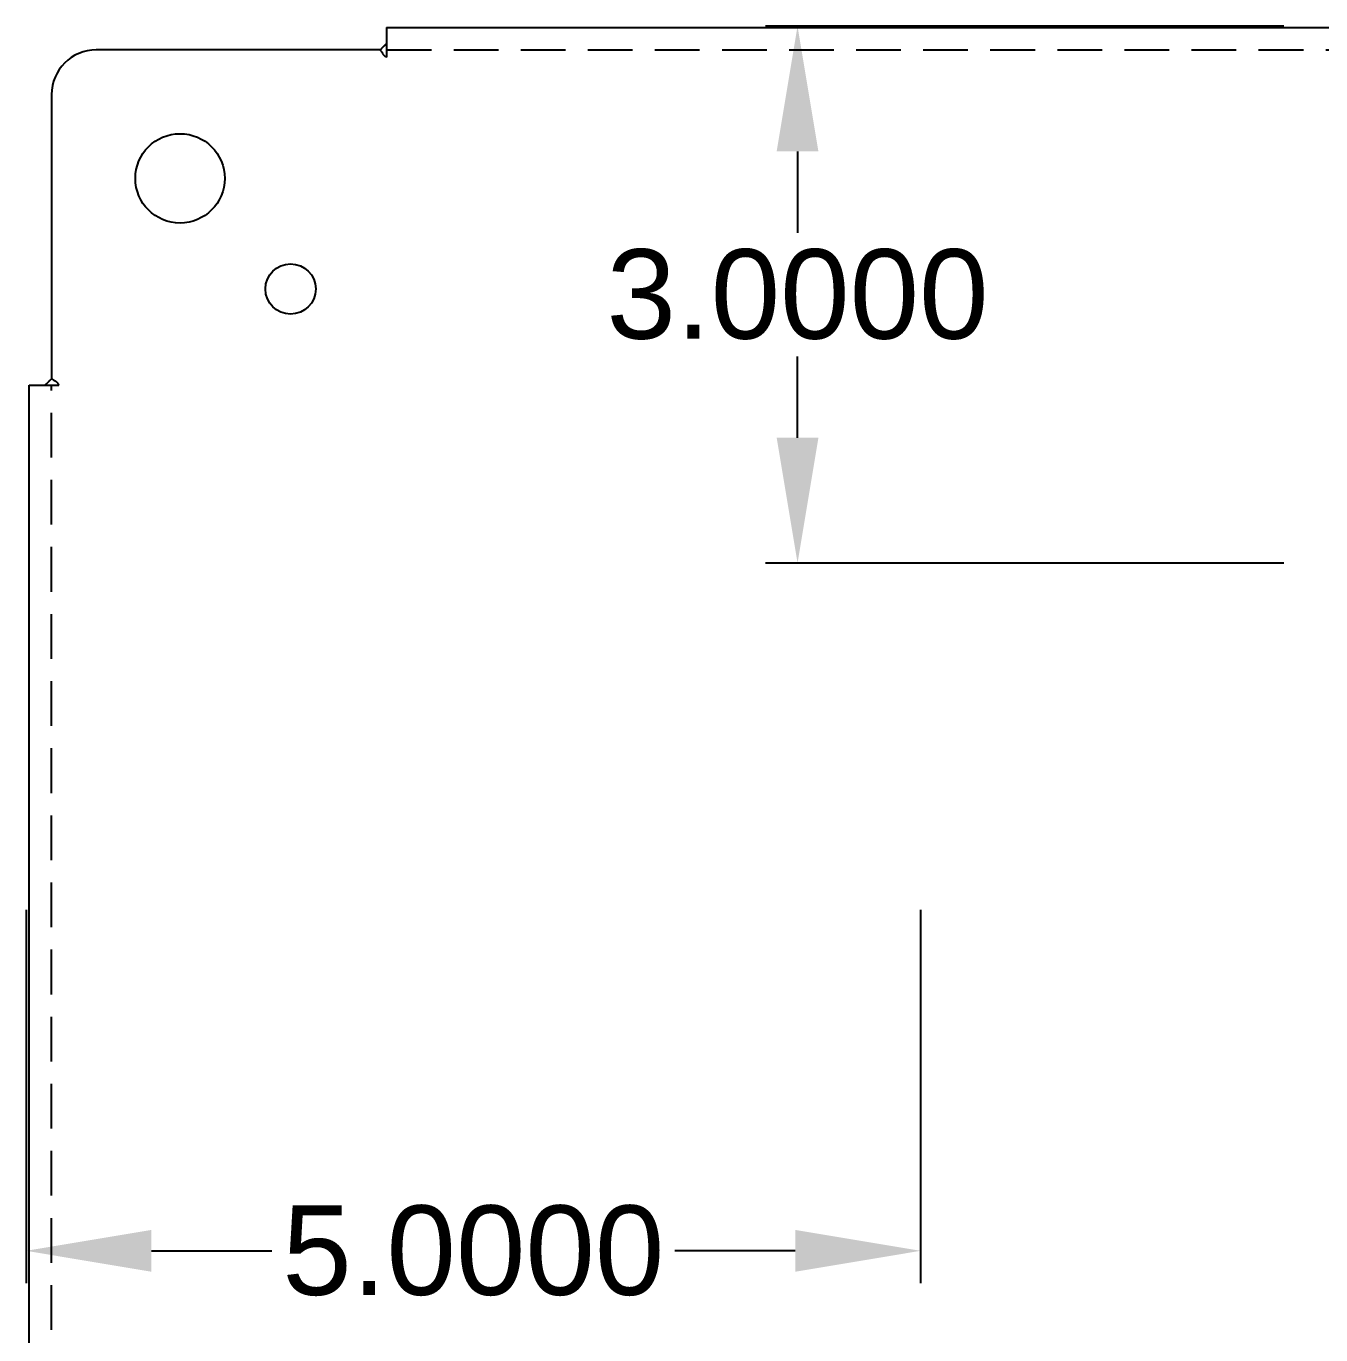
# Model space of a CAD drawing. Header units: inches. Extents: x -0.2 to 94.8, y -0.3 to 60.7.
# Drawn here: x 54.25 to 61.49, y 31.87 to 39.19 of the extents above; entities that cross this region are included whole.
import ezdxf

# ---------------------------------------------------------------- set-up
doc = ezdxf.new("R2010")
doc.units = ezdxf.units.IN
doc.header["$MEASUREMENT"] = 0
doc.linetypes.add('HIDDEN', pattern=[0.375, 0.25, -0.125])
for name, color, linetype in [('02___PRT_ALL_AXES', 7, 'Continuous'), ('DEFAULT_2', 8, 'HIDDEN'), ('PSYMS', 2, 'Continuous')]:
    doc.layers.add(name, color=color, linetype=linetype)
doc.styles.get("Standard").update_dxf_attribs({"font": 'arial.ttf'})
doc.dimstyles.get("Standard").update_dxf_attribs({"dimtxt": 0.18, "dimasz": 0.18, "dimexe": 0.18, "dimexo": 0.0625, "dimgap": 0.09, "dimtad": 0, "dimtih": 1, "dimtoh": 1, "dimdec": 4, "dimzin": 0, "dimdsep": 46, "dimtxsty": 'Standard', "dimcen": 0.09, "dimadec": 0, "dimazin": 0, "dimtfac": 1, "dimtdec": 4, "dimtofl": 0, "dimtmove": 0, "dimatfit": 3, "dimfxl": 1, "dimtolj": 1, "dimtzin": 0, "dimarcsym": 0})

# ---------------------------------------------------------------- blocks, each defined once
blk = doc.blocks.new('*D178')
at = {"layer": 'Defpoints', "color": 0, "transparency": 16777216}
for p in [(61.3438, 39.1875), (58.5625, 36.1875), (61.3438, 36.1875)]:
    blk.add_point(p, dxfattribs=at)
at = {"layer": 'PSYMS', "color": 0, "lineweight": -2, "transparency": 16777216}
for p, q in [((61.2813, 39.1875), (58.3825, 39.1875)), ((58.5625, 38.4875), (58.5625, 38.033)), ((58.5625, 36.8875), (58.5625, 37.342)), ((61.2813, 36.1875), (58.3825, 36.1875))]:
    blk.add_line(p, q, dxfattribs=at)
at = {"layer": 'PSYMS', "color": 0, "transparency": 16777216}
for points in [[(58.4458, 38.4875), (58.6792, 38.4875), (58.5625, 39.1875)], [(58.4458, 36.8875), (58.6792, 36.8875), (58.5625, 36.1875)]]:
    blk.add_solid(points, dxfattribs=at)
at = {"layer": 'PSYMS', "color": 0, "transparency": 16777216, "insert": (58.5625, 37.6875), "char_height": 0.5, "attachment_point": 5}
blk.add_mtext('\\A1;3.0000', dxfattribs=at)
blk = doc.blocks.new('*D179')
at = {"layer": 'Defpoints', "color": 0, "transparency": 16777216}
for p in [(54.25, 34.3125), (59.25, 34.3125), (59.25, 32.3438)]:
    blk.add_point(p, dxfattribs=at)
at = {"layer": 'PSYMS', "color": 0, "lineweight": -2, "transparency": 16777216}
for p, q in [((54.25, 34.25), (54.25, 32.1638)), ((59.25, 34.25), (59.25, 32.1638)), ((54.95, 32.3438), (55.623, 32.3438)), ((58.55, 32.3438), (57.877, 32.3438))]:
    blk.add_line(p, q, dxfattribs=at)
at = {"layer": 'PSYMS', "color": 0, "transparency": 16777216}
for points in [[(54.95, 32.4604), (54.95, 32.2271), (54.25, 32.3438)], [(58.55, 32.4604), (58.55, 32.2271), (59.25, 32.3438)]]:
    blk.add_solid(points, dxfattribs=at)
at = {"layer": 'PSYMS', "color": 0, "transparency": 16777216, "insert": (56.75, 32.3438), "char_height": 0.5, "attachment_point": 5}
blk.add_mtext('\\A1;5.0000', dxfattribs=at)

msp = doc.modelspace()

# ---------------------------------------------------------------- linework, layer by layer
at = {"color": 3, "linetype": 'Continuous'}
for p, q in [((56.2652, 39.17979), (56.2652, 39.09342)), ((56.2652, 39.17979), (85.17016, 39.17979)), ((56.22989, 39.05493), (54.64203, 39.05493)), ((56.24379, 39.06926), (56.24046, 39.06596)), ((56.2482, 39.0736), (56.24379, 39.06926)), ((54.39231, 38.80521), (54.39231, 37.21734)), ((54.26745, 8.27707), (54.26745, 37.18203)), ((54.26745, 37.18203), (54.35381, 37.18203))]:
    msp.add_line(p, q, dxfattribs=at)
for points in [[(56.24046, 39.06596), (56.23872, 39.0642), (56.23703, 39.06248), (56.23539, 39.06079), (56.23383, 39.05915), (56.23237, 39.0576), (56.23106, 39.05619), (56.22989, 39.05493)], [(56.2652, 39.09342), (56.2638, 39.09148), (56.26238, 39.08959), (56.26096, 39.08773), (56.25953, 39.08593), (56.2581, 39.0842), (56.25667, 39.08252), (56.25524, 39.08091), (56.25382, 39.07936), (56.25243, 39.07788), (56.25103, 39.07644), (56.24962, 39.07501), (56.2482, 39.0736)], [(54.35381, 37.18203), (54.35575, 37.18344), (54.35765, 37.18485), (54.3595, 37.18628), (54.3613, 37.18771), (54.36304, 37.18914), (54.36471, 37.19057), (54.36632, 37.19199), (54.36787, 37.19341), (54.36935, 37.19481), (54.3708, 37.1962), (54.37222, 37.19761), (54.37364, 37.19903), (54.37958, 37.20507)], [(54.37958, 37.20507), (54.38128, 37.20678), (54.38303, 37.20852), (54.38476, 37.21021), (54.38645, 37.21185), (54.38809, 37.21341), (54.38964, 37.21487), (54.39105, 37.21618), (54.39231, 37.21734)]]:
    msp.add_lwpolyline(points, dxfattribs=at)
msp.add_arc((54.64203, 38.80521), 0.24972, 90, 180, dxfattribs=at)
at = {"layer": '02___PRT_ALL_AXES', "color": 3, "linetype": 'Continuous'}
for centre, radius in [((55.11025, 38.33698), 0.24972), ((55.72827, 37.71896), 0.14034)]:
    msp.add_circle(centre, radius, dxfattribs=at)
at = {"layer": 'DEFAULT_2', "color": 8, "linetype": 'HIDDEN'}
for p, q in [((56.2652, 39.09342), (56.2652, 39.01411)), ((56.2652, 39.05493), (85.17016, 39.05493)), ((56.2431, 39.03515), (56.23923, 39.0416)), ((54.35381, 37.18203), (54.43312, 37.18203)), ((54.39231, 8.27707), (54.39231, 37.18203))]:
    msp.add_line(p, q, dxfattribs=at)
for points in [[(56.23923, 39.0416), (56.23786, 39.04384), (56.23649, 39.04599), (56.23512, 39.04806), (56.23376, 39.05), (56.23242, 39.05181), (56.23113, 39.05344), (56.22989, 39.05493)], [(56.2652, 39.01411), (56.26358, 39.01471), (56.26202, 39.01538), (56.26052, 39.01613), (56.25906, 39.01696), (56.25765, 39.01787), (56.25624, 39.0189), (56.25483, 39.02005), (56.25343, 39.02133), (56.25199, 39.02279), (56.2506, 39.02434), (56.24934, 39.02588), (56.24812, 39.02749), (56.24687, 39.02926), (56.24561, 39.03114), (56.24435, 39.03311), (56.2431, 39.03515)], [(54.40564, 37.20801), (54.4034, 37.20938), (54.40124, 37.21075), (54.39918, 37.21212), (54.39723, 37.21347), (54.39543, 37.21481), (54.39379, 37.2161), (54.39231, 37.21734)], [(54.43312, 37.18203), (54.43253, 37.18366), (54.43186, 37.18522), (54.43111, 37.18672), (54.43028, 37.18817), (54.42936, 37.18959), (54.42834, 37.19099), (54.42719, 37.1924), (54.42591, 37.19381), (54.42445, 37.19525), (54.42289, 37.19663), (54.42136, 37.19789), (54.41975, 37.19911), (54.41798, 37.20037), (54.4161, 37.20163), (54.41413, 37.20288), (54.41209, 37.20414), (54.40564, 37.20801)]]:
    msp.add_lwpolyline(points, dxfattribs=at)

# ---------------------------------------------------------------- dimensions: what is measured, and where the dimension line sits
at = {"layer": 'PSYMS'}
dim = msp.add_linear_dim(base=(58.5625, 36.1875), p1=(61.34375, 39.1875), p2=(61.34375, 36.1875), angle=90, dimstyle='Standard', override={"dimtxt": 0.5, "dimasz": 0.7}, dxfattribs=at)
dim.commit()
dim.dimension.update_dxf_attribs({"geometry": '*D178', "text_midpoint": (58.5625, 37.6875)})
dim = msp.add_linear_dim(base=(59.25, 32.34375), p1=(54.25, 34.3125), p2=(59.25, 34.3125), dimstyle='Standard', override={"dimtxt": 0.5, "dimasz": 0.7}, dxfattribs=at)
dim.commit()
dim.dimension.update_dxf_attribs({"geometry": '*D179', "text_midpoint": (56.75, 32.34375)})

doc.saveas('drawing.dxf')
